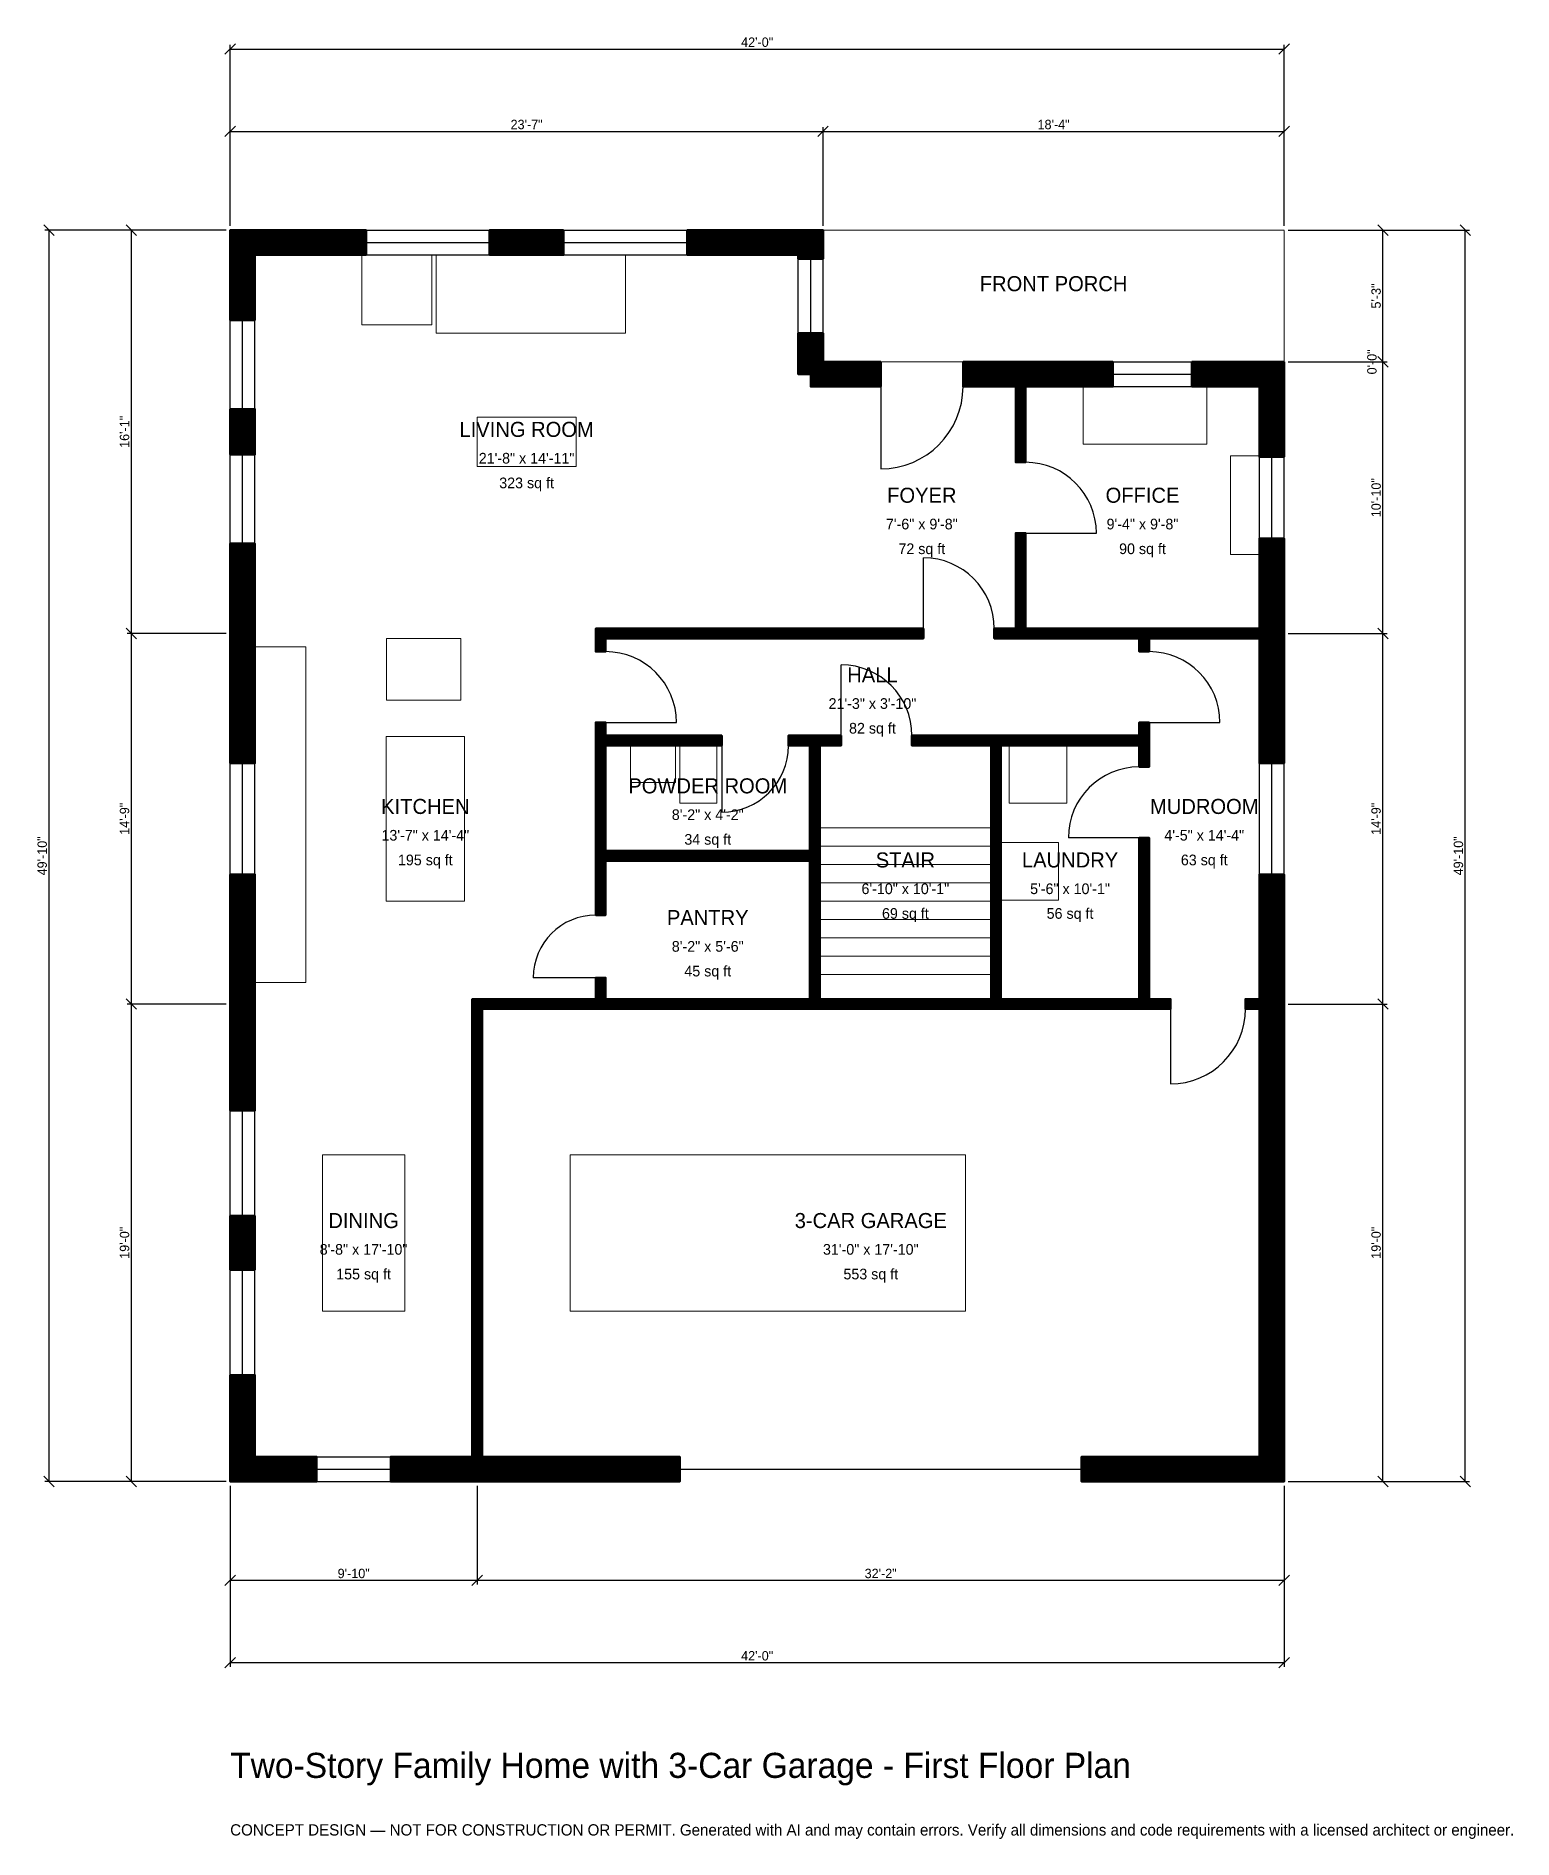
# Model space of a CAD drawing. Header units: inches. Extents: x -93 to 613, y -171 to 691.
import ezdxf
from ezdxf.enums import TextEntityAlignment as Align

# ---------------------------------------------------------------- set-up
doc = ezdxf.new("R2010")
doc.units = ezdxf.units.IN
doc.header["$MEASUREMENT"] = 0
doc.linetypes.add('DASHED', pattern=[0.6, 0.5, -0.1])
for name, color, linetype, lineweight in [('A-ANNO-DIMS', 1, 'Continuous', 13), ('A-ANNO-TEXT', 7, 'Continuous', 18), ('A-AREA-IDEN', 7, 'Continuous', 18), ('A-DOOR', 2, 'Continuous', 25), ('A-FLOR-FIXT', 9, 'Continuous', 13), ('A-FLOR-STRS', 3, 'Continuous', 18), ('A-FURN', 9, 'Continuous', 13), ('A-GLAZ', 4, 'Continuous', 25), ('A-SITE-PAVE', 8, 'Continuous', 13), ('A-WALL', 7, 'Continuous', 50), ('A-WALL-PATT', 8, 'Continuous', 13)]:
    doc.layers.add(name, color=color, linetype=linetype, lineweight=lineweight)
doc.dimstyles.new('PLAN', dxfattribs={"dimtxt": 4.5, "dimasz": 3, "dimexe": 2, "dimexo": 2, "dimgap": 1, "dimtad": 1, "dimdec": 0, "dimlunit": 4, "dimtsz": 2.5, "dimcen": 2.5, "dimclrd": 1, "dimclre": 1, "dimazin": 3, "dimtfac": 1, "dimtmove": 0, "dimatfit": 3})

msp = doc.modelspace()

# ---------------------------------------------------------------- hatches: boundary and pattern name
at = {"layer": 'A-WALL-PATT'}
h = msp.add_hatch(dxfattribs=at)
h.set_pattern_fill('ANSI31', color=8, scale=0.8)
h.paths.add_polyline_path([(112.2047, 0), (76.7717, 0), (76.7717, 11.811), (112.2047, 11.811), (115.748, 11.811), (115.748, 225.9843), (115.748, 230.7087), (120.4724, 230.7087), (174.8031, 230.7087), (174.8031, 240.9449), (179.5276, 240.9449), (179.5276, 230.7087), (277.1654, 230.7087), (277.1654, 296.8504), (179.5276, 296.8504), (179.5276, 270.8661), (174.8031, 270.8661), (174.8031, 296.8504), (174.8031, 301.5748), (174.8031, 351.9685), (174.8031, 356.6929), (174.8031, 362.9921), (179.5276, 362.9921), (179.5276, 356.6929), (235.0394, 356.6929), (235.0394, 351.9685), (179.5276, 351.9685), (179.5276, 301.5748), (277.1654, 301.5748), (277.1654, 351.9685), (266.9291, 351.9685), (266.9291, 356.6929), (277.1654, 356.6929), (281.8898, 356.6929), (292.126, 356.6929), (292.126, 351.9685), (281.8898, 351.9685), (281.8898, 301.5748), (281.8898, 296.8504), (281.8898, 230.7087), (363.7795, 230.7087), (363.7795, 351.9685), (325.9843, 351.9685), (325.9843, 356.6929), (363.7795, 356.6929), (368.5039, 356.6929), (434.6457, 356.6929), (434.6457, 362.9921), (439.3701, 362.9921), (439.3701, 356.6929), (439.3701, 356.6929), (439.3701, 341.7323), (434.6457, 341.7323), (434.6457, 351.9685), (434.6457, 351.9685), (368.5039, 351.9685), (368.5039, 230.7087), (434.6457, 230.7087), (434.6457, 230.7087), (434.6457, 307.874), (439.3701, 307.874), (439.3701, 230.7087), (449.6063, 230.7087), (449.6063, 225.9843), (439.3701, 225.9843), (434.6457, 225.9843), (434.6457, 225.9843), (368.5039, 225.9843), (363.7795, 225.9843), (281.8898, 225.9843), (277.1654, 225.9843), (179.5276, 225.9843), (174.8031, 225.9843), (120.4724, 225.9843), (120.4724, 11.811), (124.0157, 11.811), (214.9606, 11.811), (214.9606, 0), (124.0157, 0), (120.4724, 0), (120.4724, 0), (115.748, 0), (115.748, 0), (112.2047, 0)])
h.paths.add_polyline_path([(11.811, 0), (11.811, 0), (0, 0), (0, 0), (0, 0), (0, 11.811), (0, 11.811), (0, 50.9186), (11.811, 50.9186), (11.811, 11.811), (41.3386, 11.811), (41.3386, 0), (11.811, 0)])
h.paths.add_polyline_path([(0, 127.0341), (11.811, 127.0341), (11.811, 101.3123), (0, 101.3123), (0, 127.0341)])
h.paths.add_polyline_path([(0, 222.4409), (0, 234.252), (0, 290.3543), (11.811, 290.3543), (11.811, 234.252), (11.811, 222.4409), (11.811, 177.4278), (0, 177.4278), (0, 222.4409)])
h.paths.add_polyline_path([(0, 399.6063), (0, 411.4173), (0, 448.5564), (11.811, 448.5564), (11.811, 411.4173), (11.811, 399.6063), (11.811, 343.5039), (0, 343.5039), (0, 399.6063)])
h.paths.add_polyline_path([(0, 512.8609), (11.811, 512.8609), (11.811, 491.0761), (0, 491.0761), (0, 512.8609)])
h.paths.add_polyline_path([(0, 586.6142), (0, 586.6142), (0, 598.4252), (0, 598.4252), (0, 598.4252), (11.811, 598.4252), (11.811, 598.4252), (64.9606, 598.4252), (64.9606, 586.6142), (11.811, 586.6142), (11.811, 555.3806), (0, 555.3806), (0, 586.6142)])
h.paths.add_polyline_path([(159.4488, 598.4252), (159.4488, 586.6142), (124.0157, 586.6142), (124.0157, 598.4252), (159.4488, 598.4252)])
h.paths.add_polyline_path([(271.6535, 598.4252), (271.6535, 598.4252), (283.4646, 598.4252), (283.4646, 598.4252), (283.4646, 598.4252), (283.4646, 586.6142), (283.4646, 586.6142), (283.4646, 584.6457), (271.6535, 584.6457), (271.6535, 586.6142), (218.5039, 586.6142), (218.5039, 598.4252), (271.6535, 598.4252)])
h.paths.add_polyline_path([(283.4646, 535.4331), (311.0236, 535.4331), (311.0236, 523.622), (277.5591, 523.622), (277.5591, 529.5276), (271.6535, 529.5276), (271.6535, 549.2126), (283.4646, 549.2126), (283.4646, 535.4331)])
h.paths.add_polyline_path([(372.0472, 535.4331), (375.5906, 535.4331), (375.5906, 535.4331), (380.315, 535.4331), (380.315, 535.4331), (383.8583, 535.4331), (422.0472, 535.4331), (422.0472, 523.622), (383.8583, 523.622), (380.315, 523.622), (380.315, 487.4016), (375.5906, 487.4016), (375.5906, 523.622), (372.0472, 523.622), (350.3937, 523.622), (350.3937, 535.4331), (372.0472, 535.4331)])
h.paths.add_polyline_path([(492.126, 535.4331), (492.126, 535.4331), (503.937, 535.4331), (503.937, 535.4331), (503.937, 535.4331), (503.937, 523.622), (503.937, 523.622), (503.937, 489.9606), (492.126, 489.9606), (492.126, 523.622), (459.8425, 523.622), (459.8425, 535.4331), (492.126, 535.4331)])
h.paths.add_polyline_path([(503.937, 407.874), (503.937, 407.874), (503.937, 403.1496), (503.937, 403.1496), (503.937, 399.6063), (503.937, 399.6063), (503.937, 343.5039), (492.126, 343.5039), (492.126, 403.1496), (439.3701, 403.1496), (439.3701, 396.8504), (434.6457, 396.8504), (434.6457, 403.1496), (380.315, 403.1496), (375.5906, 403.1496), (365.3543, 403.1496), (365.3543, 407.874), (375.5906, 407.874), (375.5906, 453.5433), (380.315, 453.5433), (380.315, 407.874), (434.6457, 407.874), (439.3701, 407.874), (492.126, 407.874), (492.126, 411.4173), (492.126, 411.4173), (492.126, 450.9843), (503.937, 450.9843), (503.937, 407.874)])
h.paths.add_polyline_path([(503.937, 234.252), (503.937, 234.252), (503.937, 230.7087), (503.937, 230.7087), (503.937, 225.9843), (503.937, 225.9843), (503.937, 11.811), (503.937, 11.811), (503.937, 0), (503.937, 0), (503.937, 0), (492.126, 0), (492.126, 0), (407.0866, 0), (407.0866, 11.811), (492.126, 11.811), (492.126, 222.4409), (492.126, 222.4409), (492.126, 225.9843), (485.4331, 225.9843), (485.4331, 230.7087), (492.126, 230.7087), (492.126, 290.3543), (503.937, 290.3543), (503.937, 234.252)])
h.paths.add_polyline_path([(174.8031, 403.1496), (174.8031, 407.874), (179.5276, 407.874), (281.1024, 407.874), (285.8268, 407.874), (331.4961, 407.874), (331.4961, 403.1496), (285.8268, 403.1496), (281.1024, 403.1496), (179.5276, 403.1496), (179.5276, 396.8504), (174.8031, 396.8504), (174.8031, 403.1496)])

# ---------------------------------------------------------------- linework, layer by layer
at = {"layer": 'A-DOOR'}
for p, q in [((311.0236, 523.622), (311.0236, 484.252)), ((380.315, 453.5433), (414.1732, 453.5433)), ((331.4961, 407.874), (331.4961, 441.7323)), ((292.126, 356.6929), (292.126, 390.5512)), ((179.5276, 362.9921), (213.3858, 362.9921)), ((439.3701, 362.9921), (473.2283, 362.9921)), ((235.0394, 351.9685), (235.0394, 320.0787)), ((434.6457, 307.874), (400.7874, 307.874)), ((174.8031, 240.9449), (144.8819, 240.9449)), ((449.6063, 225.9843), (449.6063, 190.1575))]:
    msp.add_line(p, q, dxfattribs=at)
at = {"layer": 'A-DOOR', "linetype": 'DASHED'}
msp.add_line((214.9606, 5.9055), (407.0866, 5.9055), dxfattribs=at)
at = {"layer": 'A-DOOR'}
for centre, radius, start, end in [((311.0236, 523.622), 39.3701, 270, 360), ((380.315, 453.5433), 33.8583, 0, 90), ((331.4961, 407.874), 33.8583, 0, 90), ((179.5276, 362.9921), 33.8583, 0, 90), ((439.3701, 362.9921), 33.8583, 0, 90), ((292.126, 356.6929), 33.8583, 0, 90), ((235.0394, 351.9685), 31.8898, 270, 360), ((434.6457, 307.874), 33.8583, 90, 180), ((174.8031, 240.9449), 29.9213, 90, 180), ((449.6063, 225.9843), 35.8268, 270, 360)]:
    msp.add_arc(centre, radius, start, end, dxfattribs=at)
at = {"layer": 'A-FLOR-FIXT'}
for points in [[(11.811, 238.5827), (36.2205, 238.5827), (36.2205, 399.2126), (11.811, 399.2126)], [(74.6063, 277.5591), (112.0079, 277.5591), (112.0079, 356.2992), (74.6063, 356.2992)], [(191.3386, 334.252), (212.9921, 334.252), (212.9921, 351.9685), (191.3386, 351.9685)], [(214.9606, 324.4094), (232.6772, 324.4094), (232.6772, 351.9685), (214.9606, 351.9685)]]:
    msp.add_lwpolyline(points, close=True, dxfattribs=at)
at = {"layer": 'A-FLOR-STRS'}
for p, q in [((281.8898, 312.5984), (363.7795, 312.5984)), ((281.8898, 303.8386), (363.7795, 303.8386)), ((281.8898, 295.0787), (363.7795, 295.0787)), ((281.8898, 286.3189), (363.7795, 286.3189)), ((281.8898, 277.5591), (363.7795, 277.5591)), ((281.8898, 268.7992), (363.7795, 268.7992)), ((281.8898, 260.0394), (363.7795, 260.0394)), ((281.8898, 251.2795), (363.7795, 251.2795)), ((281.8898, 242.5197), (363.7795, 242.5197))]:
    msp.add_line(p, q, dxfattribs=at)
at = {"layer": 'A-FURN'}
for points in [[(62.9921, 553.1496), (96.4567, 553.1496), (96.4567, 586.6142), (62.9921, 586.6142)], [(98.4252, 549.2126), (188.9764, 549.2126), (188.9764, 586.6142), (98.4252, 586.6142)], [(407.874, 496.063), (466.9291, 496.063), (466.9291, 523.622), (407.874, 523.622)], [(118.1102, 485.4331), (165.3543, 485.4331), (165.3543, 509.0551), (118.1102, 509.0551)], [(478.3465, 443.3071), (492.126, 443.3071), (492.126, 490.5512), (478.3465, 490.5512)], [(74.8031, 373.622), (110.2362, 373.622), (110.2362, 403.1496), (74.8031, 403.1496)], [(372.4409, 324.4094), (400, 324.4094), (400, 351.9685), (372.4409, 351.9685)], [(368.5039, 277.9528), (396.063, 277.9528), (396.063, 305.5118), (368.5039, 305.5118)], [(44.0945, 81.4961), (83.4646, 81.4961), (83.4646, 156.2992), (44.0945, 156.2992)], [(162.5984, 81.4961), (351.5748, 81.4961), (351.5748, 156.2992), (162.5984, 156.2992)]]:
    msp.add_lwpolyline(points, close=True, dxfattribs=at)
at = {"layer": 'A-GLAZ'}
for p, q in [((64.9606, 598.4252), (124.0157, 598.4252)), ((159.4488, 598.4252), (218.5039, 598.4252)), ((64.9606, 592.5197), (124.0157, 592.5197)), ((64.9606, 586.6142), (124.0157, 586.6142)), ((159.4488, 592.5197), (218.5039, 592.5197)), ((159.4488, 586.6142), (218.5039, 586.6142)), ((271.6535, 549.2126), (271.6535, 584.6457)), ((277.5591, 549.2126), (277.5591, 584.6457)), ((283.4646, 549.2126), (283.4646, 584.6457)), ((0, 512.8609), (0, 555.3806)), ((5.9055, 512.8609), (5.9055, 555.3806)), ((11.811, 512.8609), (11.811, 555.3806)), ((422.0472, 535.4331), (459.8425, 535.4331)), ((422.0472, 529.5276), (459.8425, 529.5276)), ((422.0472, 523.622), (459.8425, 523.622)), ((0, 448.5564), (0, 491.0761)), ((5.9055, 448.5564), (5.9055, 491.0761)), ((11.811, 448.5564), (11.811, 491.0761)), ((492.126, 450.9843), (492.126, 489.9606)), ((498.0315, 450.9843), (498.0315, 489.9606)), ((503.937, 450.9843), (503.937, 489.9606)), ((0, 290.3543), (0, 343.5039)), ((5.9055, 290.3543), (5.9055, 343.5039)), ((11.811, 290.3543), (11.811, 343.5039)), ((492.126, 290.3543), (492.126, 343.5039)), ((498.0315, 290.3543), (498.0315, 343.5039)), ((503.937, 290.3543), (503.937, 343.5039)), ((0, 127.0341), (0, 177.4278)), ((5.9055, 127.0341), (5.9055, 177.4278)), ((11.811, 127.0341), (11.811, 177.4278)), ((0, 50.9186), (0, 101.3123)), ((5.9055, 50.9186), (5.9055, 101.3123)), ((11.811, 50.9186), (11.811, 101.3123)), ((41.3386, 11.811), (76.7717, 11.811)), ((41.3386, 5.9055), (76.7717, 5.9055)), ((41.3386, 0), (76.7717, 0))]:
    msp.add_line(p, q, dxfattribs=at)
at = {"layer": 'A-SITE-PAVE', "linetype": 'DASHED'}
msp.add_lwpolyline([(283.4646, 535.4331), (503.937, 535.4331), (503.937, 598.4252), (283.4646, 598.4252)], close=True, dxfattribs=at)
at = {"layer": 'A-WALL'}
for points in [[(0, 586.6142), (0, 586.6142), (0, 598.4252), (0, 598.4252), (0, 598.4252), (11.811, 598.4252), (11.811, 598.4252), (64.9606, 598.4252), (64.9606, 586.6142), (11.811, 586.6142), (11.811, 555.3806), (0, 555.3806), (0, 586.6142)], [(159.4488, 598.4252), (159.4488, 586.6142), (124.0157, 586.6142), (124.0157, 598.4252), (159.4488, 598.4252)], [(271.6535, 598.4252), (271.6535, 598.4252), (283.4646, 598.4252), (283.4646, 598.4252), (283.4646, 598.4252), (283.4646, 586.6142), (283.4646, 586.6142), (283.4646, 584.6457), (271.6535, 584.6457), (271.6535, 586.6142), (218.5039, 586.6142), (218.5039, 598.4252), (271.6535, 598.4252)], [(283.4646, 535.4331), (311.0236, 535.4331), (311.0236, 523.622), (277.5591, 523.622), (277.5591, 529.5276), (271.6535, 529.5276), (271.6535, 549.2126), (283.4646, 549.2126), (283.4646, 535.4331)], [(372.0472, 535.4331), (375.5906, 535.4331), (375.5906, 535.4331), (380.315, 535.4331), (380.315, 535.4331), (383.8583, 535.4331), (422.0472, 535.4331), (422.0472, 523.622), (383.8583, 523.622), (380.315, 523.622), (380.315, 487.4016), (375.5906, 487.4016), (375.5906, 523.622), (372.0472, 523.622), (350.3937, 523.622), (350.3937, 535.4331), (372.0472, 535.4331)], [(492.126, 535.4331), (492.126, 535.4331), (503.937, 535.4331), (503.937, 535.4331), (503.937, 535.4331), (503.937, 523.622), (503.937, 523.622), (503.937, 489.9606), (492.126, 489.9606), (492.126, 523.622), (459.8425, 523.622), (459.8425, 535.4331), (492.126, 535.4331)], [(0, 512.8609), (11.811, 512.8609), (11.811, 491.0761), (0, 491.0761), (0, 512.8609)], [(0, 399.6063), (0, 411.4173), (0, 448.5564), (11.811, 448.5564), (11.811, 411.4173), (11.811, 399.6063), (11.811, 343.5039), (0, 343.5039), (0, 399.6063)], [(503.937, 407.874), (503.937, 407.874), (503.937, 403.1496), (503.937, 403.1496), (503.937, 399.6063), (503.937, 399.6063), (503.937, 343.5039), (492.126, 343.5039), (492.126, 403.1496), (439.3701, 403.1496), (439.3701, 396.8504), (434.6457, 396.8504), (434.6457, 403.1496), (380.315, 403.1496), (375.5906, 403.1496), (365.3543, 403.1496), (365.3543, 407.874), (375.5906, 407.874), (375.5906, 453.5433), (380.315, 453.5433), (380.315, 407.874), (434.6457, 407.874), (439.3701, 407.874), (492.126, 407.874), (492.126, 411.4173), (492.126, 411.4173), (492.126, 450.9843), (503.937, 450.9843), (503.937, 407.874)], [(174.8031, 403.1496), (174.8031, 407.874), (179.5276, 407.874), (281.1024, 407.874), (285.8268, 407.874), (331.4961, 407.874), (331.4961, 403.1496), (285.8268, 403.1496), (281.1024, 403.1496), (179.5276, 403.1496), (179.5276, 396.8504), (174.8031, 396.8504), (174.8031, 403.1496)], [(112.2047, 0), (76.7717, 0), (76.7717, 11.811), (112.2047, 11.811), (115.748, 11.811), (115.748, 225.9843), (115.748, 230.7087), (120.4724, 230.7087), (174.8031, 230.7087), (174.8031, 240.9449), (179.5276, 240.9449), (179.5276, 230.7087), (277.1654, 230.7087), (277.1654, 296.8504), (179.5276, 296.8504), (179.5276, 270.8661), (174.8031, 270.8661), (174.8031, 296.8504), (174.8031, 301.5748), (174.8031, 351.9685), (174.8031, 356.6929), (174.8031, 362.9921), (179.5276, 362.9921), (179.5276, 356.6929), (235.0394, 356.6929), (235.0394, 351.9685), (179.5276, 351.9685), (179.5276, 301.5748), (277.1654, 301.5748), (277.1654, 351.9685), (266.9291, 351.9685), (266.9291, 356.6929), (277.1654, 356.6929), (281.8898, 356.6929), (292.126, 356.6929), (292.126, 351.9685), (281.8898, 351.9685), (281.8898, 301.5748), (281.8898, 296.8504), (281.8898, 230.7087), (363.7795, 230.7087), (363.7795, 351.9685), (325.9843, 351.9685), (325.9843, 356.6929), (363.7795, 356.6929), (368.5039, 356.6929), (434.6457, 356.6929), (434.6457, 362.9921), (439.3701, 362.9921), (439.3701, 356.6929), (439.3701, 356.6929), (439.3701, 341.7323), (434.6457, 341.7323), (434.6457, 351.9685), (434.6457, 351.9685), (368.5039, 351.9685), (368.5039, 230.7087), (434.6457, 230.7087), (434.6457, 230.7087), (434.6457, 307.874), (439.3701, 307.874), (439.3701, 230.7087), (449.6063, 230.7087), (449.6063, 225.9843), (439.3701, 225.9843), (434.6457, 225.9843), (434.6457, 225.9843), (368.5039, 225.9843), (363.7795, 225.9843), (281.8898, 225.9843), (277.1654, 225.9843), (179.5276, 225.9843), (174.8031, 225.9843), (120.4724, 225.9843), (120.4724, 11.811), (124.0157, 11.811), (214.9606, 11.811), (214.9606, 0), (124.0157, 0), (120.4724, 0), (120.4724, 0), (115.748, 0), (115.748, 0), (112.2047, 0)], [(0, 222.4409), (0, 234.252), (0, 290.3543), (11.811, 290.3543), (11.811, 234.252), (11.811, 222.4409), (11.811, 177.4278), (0, 177.4278), (0, 222.4409)], [(503.937, 234.252), (503.937, 234.252), (503.937, 230.7087), (503.937, 230.7087), (503.937, 225.9843), (503.937, 225.9843), (503.937, 11.811), (503.937, 11.811), (503.937, 0), (503.937, 0), (503.937, 0), (492.126, 0), (492.126, 0), (407.0866, 0), (407.0866, 11.811), (492.126, 11.811), (492.126, 222.4409), (492.126, 222.4409), (492.126, 225.9843), (485.4331, 225.9843), (485.4331, 230.7087), (492.126, 230.7087), (492.126, 290.3543), (503.937, 290.3543), (503.937, 234.252)], [(0, 127.0341), (11.811, 127.0341), (11.811, 101.3123), (0, 101.3123), (0, 127.0341)], [(11.811, 0), (11.811, 0), (0, 0), (0, 0), (0, 0), (0, 11.811), (0, 11.811), (0, 50.9186), (11.811, 50.9186), (11.811, 11.811), (41.3386, 11.811), (41.3386, 0), (11.811, 0)]]:
    msp.add_lwpolyline(points, close=True, dxfattribs=at)

# ---------------------------------------------------------------- texts
at = {"layer": 'A-ANNO-TEXT'}
for s, height, p in [('Two-Story Family Home with 3-Car Garage - First Floor Plan', 12, (0, -141.7323)), ('CONCEPT DESIGN — NOT FOR CONSTRUCTION OR PERMIT. Generated with AI and may contain errors. Verify all dimensions and code requirements with a licensed architect or engineer.', 5.4, (0, -169.2913))]:
    msp.add_text(s, height=height, dxfattribs=at).set_placement(p)
at = {"layer": 'A-AREA-IDEN'}
for s, height, p in [('FRONT PORCH', 7.2, (393.7008, 572.8346)), ('LIVING ROOM', 7.2, (141.7323, 503.1496)), ('21\'-8" x 14\'-11"', 5.1, (141.7323, 489.3701)), ('323 sq ft', 5.1, (141.7323, 477.5591)), ('FOYER', 7.2, (330.7087, 471.6535)), ('OFFICE', 7.2, (436.2205, 471.6535)), ('7\'-6" x 9\'-8"', 5.1, (330.7087, 457.874)), ('9\'-4" x 9\'-8"', 5.1, (436.2205, 457.874)), ('72 sq ft', 5.1, (330.7087, 446.063)), ('90 sq ft', 5.1, (436.2205, 446.063)), ('HALL', 7.2, (307.0866, 385.8268)), ('21\'-3" x 3\'-10"', 5.1, (307.0866, 372.0472)), ('82 sq ft', 5.1, (307.0866, 360.2362)), ('POWDER ROOM', 7.2, (228.3465, 332.6772)), ('KITCHEN', 7.2, (93.3071, 322.8346)), ('8\'-2" x 4\'-2"', 5.1, (228.3465, 318.8976)), ('MUDROOM', 7.2, (465.748, 322.8346)), ('13\'-7" x 14\'-4"', 5.1, (93.3071, 309.0551)), ('4\'-5" x 14\'-4"', 5.1, (465.748, 309.0551)), ('34 sq ft', 5.1, (228.3465, 307.0866)), ('195 sq ft', 5.1, (93.3071, 297.2441)), ('STAIR', 7.2, (322.8346, 297.2441)), ('LAUNDRY', 7.2, (401.5748, 297.2441)), ('63 sq ft', 5.1, (465.748, 297.2441)), ('6\'-10" x 10\'-1"', 5.1, (322.8346, 283.4646)), ('5\'-6" x 10\'-1"', 5.1, (401.5748, 283.4646)), ('PANTRY', 7.2, (228.3465, 269.685)), ('69 sq ft', 5.1, (322.8346, 271.6535)), ('56 sq ft', 5.1, (401.5748, 271.6535)), ('8\'-2" x 5\'-6"', 5.1, (228.3465, 255.9055)), ('45 sq ft', 5.1, (228.3465, 244.0945)), ('DINING', 7.2, (63.7795, 124.8031)), ('3-CAR GARAGE', 7.2, (306.2992, 124.8031)), ('8\'-8" x 17\'-10"', 5.1, (63.7795, 111.0236)), ('31\'-0" x 17\'-10"', 5.1, (306.2992, 111.0236)), ('155 sq ft', 5.1, (63.7795, 99.2126)), ('553 sq ft', 5.1, (306.2992, 99.2126))]:
    msp.add_text(s, height=height, dxfattribs=at).set_placement(p, align=Align.MIDDLE_CENTER)

# ---------------------------------------------------------------- dimensions: what is measured, and where the dimension line sits
at = {"layer": 'A-ANNO-DIMS'}
for base, p1, p2, text in [((0, 685.0394), (0, 598.4252), (503.937, 598.4252), '42\'-0"'), ((0, 645.6693), (0, 598.4252), (283.4646, 598.4252), '23\'-7"'), ((283.4646, 645.6693), (283.4646, 598.4252), (503.937, 598.4252), '18\'-4"'), ((0, -47.2441), (0, 0), (118.1102, 0), '9\'-10"'), ((0, -86.6142), (0, 0), (503.937, 0), '42\'-0"'), ((118.1102, -47.2441), (118.1102, 0), (503.937, 0), '32\'-2"')]:
    msp.add_linear_dim(base=base, p1=p1, p2=p2, text=text, dimstyle='PLAN', dxfattribs=at).render()
for base, p1, p2, text in [((-86.6142, 0), (0, 0), (0, 598.4252), '49\'-10"'), ((-47.2441, 405.5118), (0, 405.5118), (0, 598.4252), '16\'-1"'), ((551.1811, 535.4331), (503.937, 535.4331), (503.937, 598.4252), '5\'-3"'), ((590.5512, 0), (503.937, 0), (503.937, 598.4252), '49\'-10"'), ((551.1811, 535.4331), (503.937, 535.4331), (503.937, 535.4331), '0\'-0"'), ((551.1811, 405.5118), (503.937, 405.5118), (503.937, 535.4331), '10\'-10"'), ((-47.2441, 228.3465), (0, 228.3465), (0, 405.5118), '14\'-9"'), ((551.1811, 228.3465), (503.937, 228.3465), (503.937, 405.5118), '14\'-9"'), ((-47.2441, 0), (0, 0), (0, 228.3465), '19\'-0"'), ((551.1811, 0), (503.937, 0), (503.937, 228.3465), '19\'-0"')]:
    msp.add_linear_dim(base=base, p1=p1, p2=p2, angle=90, text=text, dimstyle='PLAN', dxfattribs=at).render()

doc.saveas('drawing.dxf')
